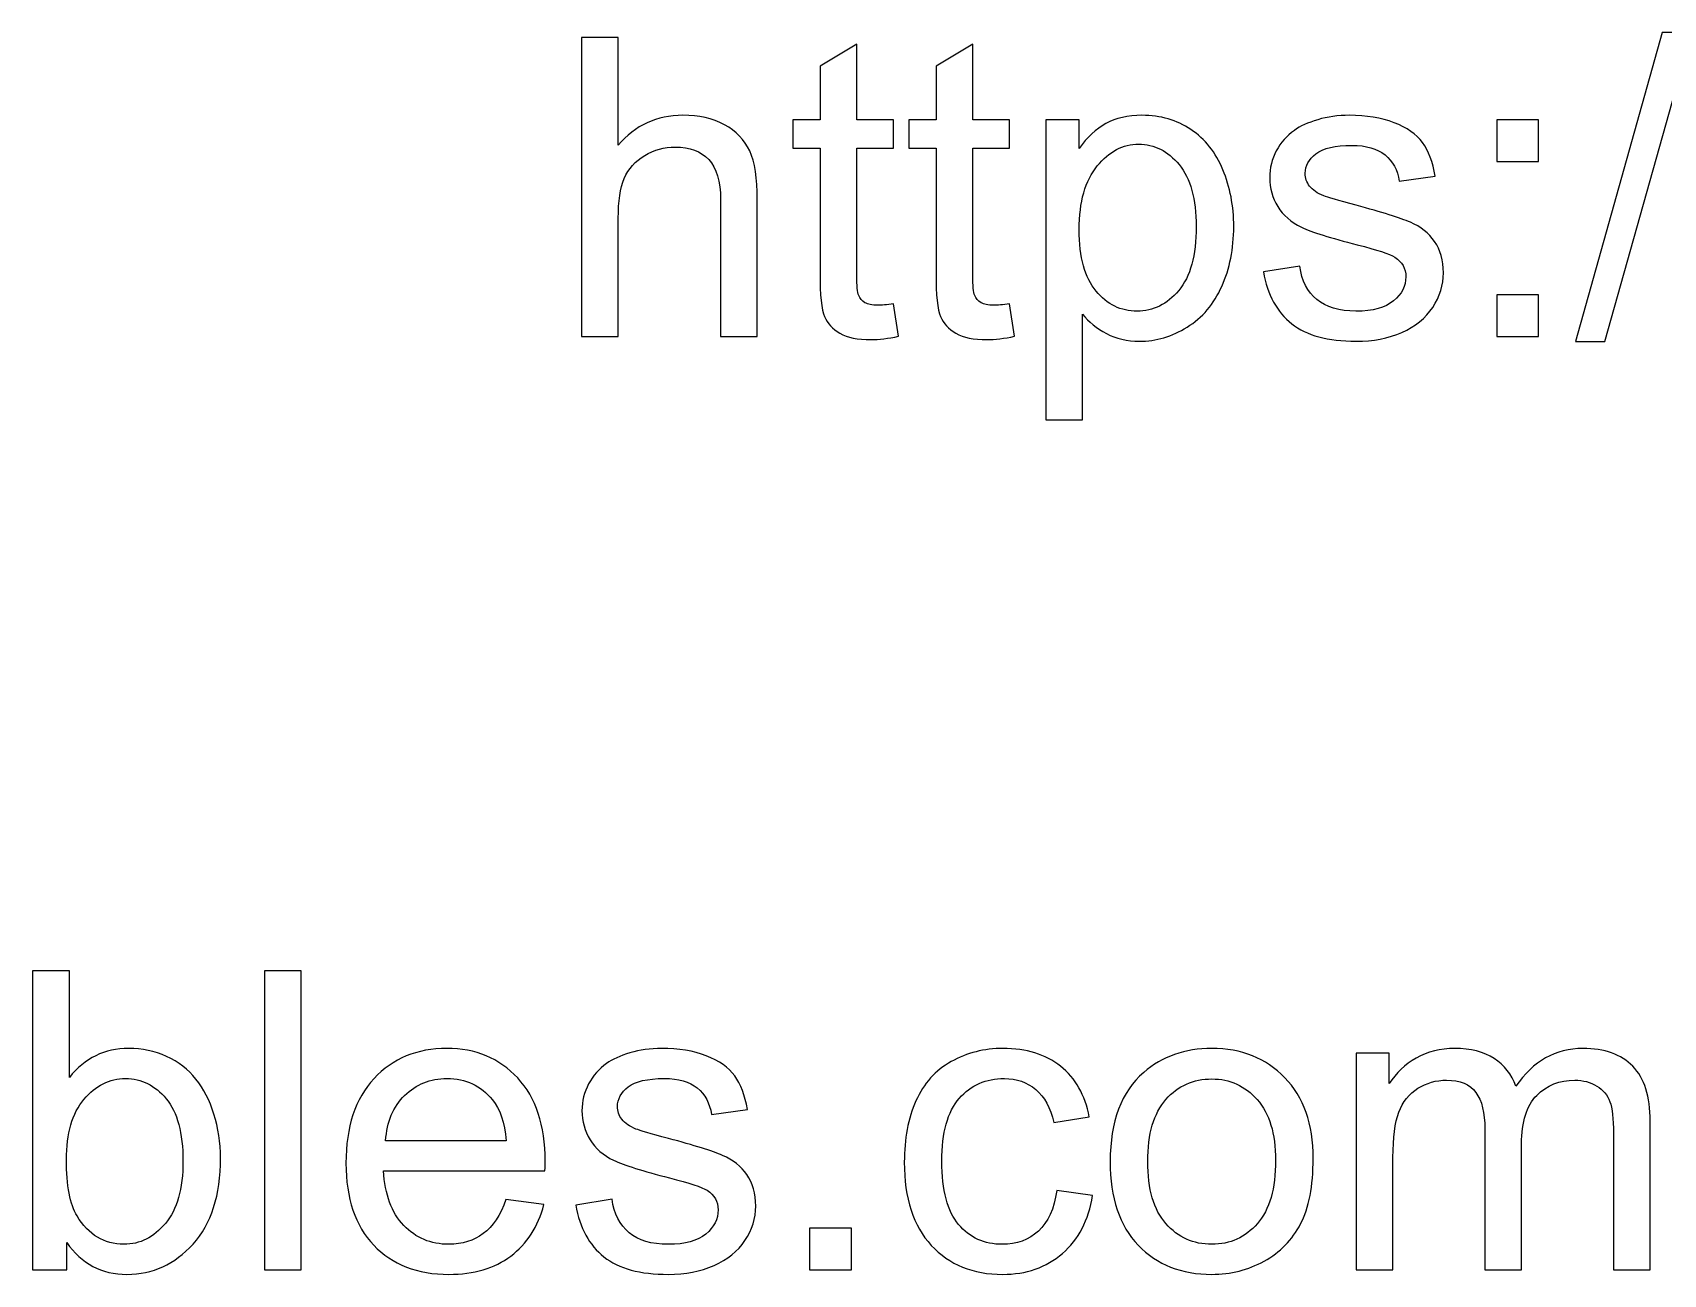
# Model space of a CAD drawing. Header units: centimetres. Extents: x -62 to 62, y -37 to 37.
# Drawn here: x 19.36 to 31.78, y -36.32 to -26.86 of the extents above; entities that cross this region are included whole.
import ezdxf

# ---------------------------------------------------------------- set-up
doc = ezdxf.new("R2010")
doc.units = ezdxf.units.CM
doc.header["$MEASUREMENT"] = 0
doc.layers.add('layer 1', color=7, linetype='Continuous')

msp = doc.modelspace()

# ---------------------------------------------------------------- linework, layer by layer
at = {"layer": 'layer 1', "color": 250}
for points, knots in [([(23.53883, -29.17395), (23.53883, -29.17395), (23.53883, -26.89579), (23.53883, -26.89579), (23.53883, -26.89579), (23.53883, -26.89579), (23.81883, -26.89579), (23.81883, -26.89579), (23.81883, -26.89579), (23.81883, -26.89579), (23.81883, -27.71563), (23.81883, -27.71563), (23.81883, -27.71563), (23.94875, -27.56343), (24.11261, -27.4876), (24.31094, -27.4876), (24.31094, -27.4876), (24.43238, -27.4876), (24.53791, -27.51146), (24.62806, -27.55972), (24.62806, -27.55972), (24.71768, -27.60798), (24.78185, -27.67427), (24.82056, -27.75911), (24.82056, -27.75911), (24.85927, -27.84396), (24.87836, -27.96752), (24.87836, -28.12873), (24.87836, -28.12873), (24.87836, -28.12873), (24.87836, -29.17395), (24.87836, -29.17395), (24.87836, -29.17395), (24.87836, -29.17395), (24.59836, -29.17395), (24.59836, -29.17395), (24.59836, -29.17395), (24.59836, -29.17395), (24.59836, -28.12979), (24.59836, -28.12979), (24.59836, -28.12979), (24.59836, -27.99032), (24.56814, -27.88851), (24.50821, -27.82487), (24.50821, -27.82487), (24.44776, -27.76124), (24.36291, -27.72942), (24.25261, -27.72942), (24.25261, -27.72942), (24.17041, -27.72942), (24.09299, -27.75063), (24.02034, -27.79358), (24.02034, -27.79358), (23.94769, -27.83654), (23.89625, -27.89487), (23.86496, -27.96858), (23.86496, -27.96858), (23.8342, -28.04176), (23.81883, -28.14305), (23.81883, -28.27244), (23.81883, -28.27244), (23.81883, -28.27244), (23.81883, -29.17395), (23.81883, -29.17395), (23.81883, -29.17395), (23.81883, -29.17395), (23.53883, -29.17395), (23.53883, -29.17395)], [0, 0, 0, 0, 0.05555556, 0.05555556, 0.05555556, 0.05555556, 0.11111111, 0.11111111, 0.11111111, 0.11111111, 0.16666667, 0.16666667, 0.16666667, 0.16666667, 0.22222222, 0.22222222, 0.22222222, 0.22222222, 0.27777778, 0.27777778, 0.27777778, 0.27777778, 0.33333333, 0.33333333, 0.33333333, 0.33333333, 0.38888889, 0.38888889, 0.38888889, 0.38888889, 0.44444444, 0.44444444, 0.44444444, 0.44444444, 0.5, 0.5, 0.5, 0.5, 0.55555556, 0.55555556, 0.55555556, 0.55555556, 0.61111111, 0.61111111, 0.61111111, 0.61111111, 0.66666667, 0.66666667, 0.66666667, 0.66666667, 0.72222222, 0.72222222, 0.72222222, 0.72222222, 0.77777778, 0.77777778, 0.77777778, 0.77777778, 0.83333333, 0.83333333, 0.83333333, 0.83333333, 0.88888889, 0.88888889, 0.88888889, 0.88888889, 1, 1, 1, 1]), ([(25.91616, -28.92418), (25.91616, -28.92418), (25.95434, -29.1713), (25.95434, -29.1713), (25.95434, -29.1713), (25.87586, -29.18774), (25.80533, -29.19622), (25.74381, -29.19622), (25.74381, -29.19622), (25.64253, -29.19622), (25.56404, -29.18031), (25.50783, -29.14797), (25.50783, -29.14797), (25.45215, -29.11562), (25.41291, -29.07372), (25.3901, -29.02122), (25.3901, -29.02122), (25.3673, -28.96872), (25.35616, -28.85842), (25.35616, -28.69032), (25.35616, -28.69032), (25.35616, -28.69032), (25.35616, -27.73896), (25.35616, -27.73896), (25.35616, -27.73896), (25.35616, -27.73896), (25.14935, -27.73896), (25.14935, -27.73896), (25.14935, -27.73896), (25.14935, -27.73896), (25.14935, -27.5226), (25.14935, -27.5226), (25.14935, -27.5226), (25.14935, -27.5226), (25.35616, -27.5226), (25.35616, -27.5226), (25.35616, -27.5226), (25.35616, -27.5226), (25.35616, -27.11427), (25.35616, -27.11427), (25.35616, -27.11427), (25.35616, -27.11427), (25.63616, -26.94617), (25.63616, -26.94617), (25.63616, -26.94617), (25.63616, -26.94617), (25.63616, -27.5226), (25.63616, -27.5226), (25.63616, -27.5226), (25.63616, -27.5226), (25.91616, -27.5226), (25.91616, -27.5226), (25.91616, -27.5226), (25.91616, -27.5226), (25.91616, -27.73896), (25.91616, -27.73896), (25.91616, -27.73896), (25.91616, -27.73896), (25.63616, -27.73896), (25.63616, -27.73896), (25.63616, -27.73896), (25.63616, -27.73896), (25.63616, -28.70623), (25.63616, -28.70623), (25.63616, -28.70623), (25.63616, -28.7863), (25.64094, -28.83774), (25.65101, -28.86054), (25.65101, -28.86054), (25.66056, -28.88335), (25.67647, -28.90138), (25.69874, -28.91516), (25.69874, -28.91516), (25.72101, -28.92842), (25.75283, -28.93532), (25.79419, -28.93532), (25.79419, -28.93532), (25.82495, -28.93532), (25.86578, -28.9316), (25.91616, -28.92418)], [0, 0, 0, 0, 0.04761905, 0.04761905, 0.04761905, 0.04761905, 0.0952381, 0.0952381, 0.0952381, 0.0952381, 0.14285714, 0.14285714, 0.14285714, 0.14285714, 0.19047619, 0.19047619, 0.19047619, 0.19047619, 0.23809524, 0.23809524, 0.23809524, 0.23809524, 0.28571429, 0.28571429, 0.28571429, 0.28571429, 0.33333333, 0.33333333, 0.33333333, 0.33333333, 0.38095238, 0.38095238, 0.38095238, 0.38095238, 0.42857143, 0.42857143, 0.42857143, 0.42857143, 0.47619048, 0.47619048, 0.47619048, 0.47619048, 0.52380952, 0.52380952, 0.52380952, 0.52380952, 0.57142857, 0.57142857, 0.57142857, 0.57142857, 0.61904762, 0.61904762, 0.61904762, 0.61904762, 0.66666667, 0.66666667, 0.66666667, 0.66666667, 0.71428571, 0.71428571, 0.71428571, 0.71428571, 0.76190476, 0.76190476, 0.76190476, 0.76190476, 0.80952381, 0.80952381, 0.80952381, 0.80952381, 0.85714286, 0.85714286, 0.85714286, 0.85714286, 0.9047619, 0.9047619, 0.9047619, 0.9047619, 1, 1, 1, 1]), ([(26.80017, -28.92418), (26.80017, -28.92418), (26.83835, -29.1713), (26.83835, -29.1713), (26.83835, -29.1713), (26.75987, -29.18774), (26.68934, -29.19622), (26.62782, -29.19622), (26.62782, -29.19622), (26.52654, -29.19622), (26.44805, -29.18031), (26.39184, -29.14797), (26.39184, -29.14797), (26.33616, -29.11562), (26.29692, -29.07372), (26.27411, -29.02122), (26.27411, -29.02122), (26.25131, -28.96872), (26.24017, -28.85842), (26.24017, -28.69032), (26.24017, -28.69032), (26.24017, -28.69032), (26.24017, -27.73896), (26.24017, -27.73896), (26.24017, -27.73896), (26.24017, -27.73896), (26.03336, -27.73896), (26.03336, -27.73896), (26.03336, -27.73896), (26.03336, -27.73896), (26.03336, -27.5226), (26.03336, -27.5226), (26.03336, -27.5226), (26.03336, -27.5226), (26.24017, -27.5226), (26.24017, -27.5226), (26.24017, -27.5226), (26.24017, -27.5226), (26.24017, -27.11427), (26.24017, -27.11427), (26.24017, -27.11427), (26.24017, -27.11427), (26.52017, -26.94617), (26.52017, -26.94617), (26.52017, -26.94617), (26.52017, -26.94617), (26.52017, -27.5226), (26.52017, -27.5226), (26.52017, -27.5226), (26.52017, -27.5226), (26.80017, -27.5226), (26.80017, -27.5226), (26.80017, -27.5226), (26.80017, -27.5226), (26.80017, -27.73896), (26.80017, -27.73896), (26.80017, -27.73896), (26.80017, -27.73896), (26.52017, -27.73896), (26.52017, -27.73896), (26.52017, -27.73896), (26.52017, -27.73896), (26.52017, -28.70623), (26.52017, -28.70623), (26.52017, -28.70623), (26.52017, -28.7863), (26.52495, -28.83774), (26.53502, -28.86054), (26.53502, -28.86054), (26.54457, -28.88335), (26.56048, -28.90138), (26.58275, -28.91516), (26.58275, -28.91516), (26.60502, -28.92842), (26.63684, -28.93532), (26.6782, -28.93532), (26.6782, -28.93532), (26.70896, -28.93532), (26.74979, -28.9316), (26.80017, -28.92418)], [0, 0, 0, 0, 0.04761905, 0.04761905, 0.04761905, 0.04761905, 0.0952381, 0.0952381, 0.0952381, 0.0952381, 0.14285714, 0.14285714, 0.14285714, 0.14285714, 0.19047619, 0.19047619, 0.19047619, 0.19047619, 0.23809524, 0.23809524, 0.23809524, 0.23809524, 0.28571429, 0.28571429, 0.28571429, 0.28571429, 0.33333333, 0.33333333, 0.33333333, 0.33333333, 0.38095238, 0.38095238, 0.38095238, 0.38095238, 0.42857143, 0.42857143, 0.42857143, 0.42857143, 0.47619048, 0.47619048, 0.47619048, 0.47619048, 0.52380952, 0.52380952, 0.52380952, 0.52380952, 0.57142857, 0.57142857, 0.57142857, 0.57142857, 0.61904762, 0.61904762, 0.61904762, 0.61904762, 0.66666667, 0.66666667, 0.66666667, 0.66666667, 0.71428571, 0.71428571, 0.71428571, 0.71428571, 0.76190476, 0.76190476, 0.76190476, 0.76190476, 0.80952381, 0.80952381, 0.80952381, 0.80952381, 0.85714286, 0.85714286, 0.85714286, 0.85714286, 0.9047619, 0.9047619, 0.9047619, 0.9047619, 1, 1, 1, 1]), ([(31.11098, -29.21213), (31.11098, -29.21213), (31.77279, -26.85761), (31.77279, -26.85761), (31.77279, -26.85761), (31.77279, -26.85761), (31.99817, -26.85761), (31.99817, -26.85761), (31.99817, -26.85761), (31.99817, -26.85761), (31.33636, -29.21213), (31.33636, -29.21213), (31.33636, -29.21213), (31.33636, -29.21213), (31.11098, -29.21213), (31.11098, -29.21213)], [0, 0, 0, 0, 0.2, 0.2, 0.2, 0.2, 0.4, 0.4, 0.4, 0.4, 0.6, 0.6, 0.6, 0.6, 1, 1, 1, 1]), ([(27.07646, -29.80713), (27.07646, -29.80713), (27.07646, -27.5226), (27.07646, -27.5226), (27.07646, -27.5226), (27.07646, -27.5226), (27.331, -27.5226), (27.331, -27.5226), (27.331, -27.5226), (27.331, -27.5226), (27.331, -27.73949), (27.331, -27.73949), (27.331, -27.73949), (27.39093, -27.65571), (27.4588, -27.5926), (27.53464, -27.55071), (27.53464, -27.55071), (27.60994, -27.50881), (27.70168, -27.4876), (27.80933, -27.4876), (27.80933, -27.4876), (27.95039, -27.4876), (28.07448, -27.52366), (28.18213, -27.59631), (28.18213, -27.59631), (28.28978, -27.66843), (28.37092, -27.77078), (28.42607, -27.90229), (28.42607, -27.90229), (28.48069, -28.03434), (28.50826, -28.17858), (28.50826, -28.33608), (28.50826, -28.33608), (28.50826, -28.50418), (28.47804, -28.65585), (28.41758, -28.79107), (28.41758, -28.79107), (28.35713, -28.92577), (28.2691, -29.02918), (28.15349, -29.1013), (28.15349, -29.1013), (28.03842, -29.17289), (27.91698, -29.20895), (27.78971, -29.20895), (27.78971, -29.20895), (27.69638, -29.20895), (27.61259, -29.18933), (27.53888, -29.15009), (27.53888, -29.15009), (27.46464, -29.11084), (27.40418, -29.06153), (27.35646, -29.0016), (27.35646, -29.0016), (27.35646, -29.0016), (27.35646, -29.80713), (27.35646, -29.80713), (27.35646, -29.80713), (27.35646, -29.80713), (27.07646, -29.80713), (27.07646, -29.80713)], [0, 0, 0, 0, 0.0625, 0.0625, 0.0625, 0.0625, 0.125, 0.125, 0.125, 0.125, 0.1875, 0.1875, 0.1875, 0.1875, 0.25, 0.25, 0.25, 0.25, 0.3125, 0.3125, 0.3125, 0.3125, 0.375, 0.375, 0.375, 0.375, 0.4375, 0.4375, 0.4375, 0.4375, 0.5, 0.5, 0.5, 0.5, 0.5625, 0.5625, 0.5625, 0.5625, 0.625, 0.625, 0.625, 0.625, 0.6875, 0.6875, 0.6875, 0.6875, 0.75, 0.75, 0.75, 0.75, 0.8125, 0.8125, 0.8125, 0.8125, 0.875, 0.875, 0.875, 0.875, 1, 1, 1, 1]), ([(28.73471, -28.68077), (28.73471, -28.68077), (29.01152, -28.63623), (29.01152, -28.63623), (29.01152, -28.63623), (29.0269, -28.74706), (29.07038, -28.83191), (29.14144, -28.8913), (29.14144, -28.8913), (29.2125, -28.95016), (29.3122, -28.97986), (29.43947, -28.97986), (29.43947, -28.97986), (29.56833, -28.97986), (29.66379, -28.95388), (29.72636, -28.90138), (29.72636, -28.90138), (29.78841, -28.84941), (29.8197, -28.78789), (29.8197, -28.71736), (29.8197, -28.71736), (29.8197, -28.65426), (29.79159, -28.60441), (29.73591, -28.56835), (29.73591, -28.56835), (29.69667, -28.54343), (29.60121, -28.51214), (29.44955, -28.47343), (29.44955, -28.47343), (29.24485, -28.42199), (29.10326, -28.37744), (29.02372, -28.33979), (29.02372, -28.33979), (28.9447, -28.30161), (28.88478, -28.24964), (28.84395, -28.18282), (28.84395, -28.18282), (28.80311, -28.11654), (28.78243, -28.04282), (28.78243, -27.96222), (28.78243, -27.96222), (28.78243, -27.88851), (28.7994, -27.82063), (28.83281, -27.75805), (28.83281, -27.75805), (28.86675, -27.69548), (28.91236, -27.64351), (28.97016, -27.60215), (28.97016, -27.60215), (29.01364, -27.57033), (29.07304, -27.54328), (29.14781, -27.52101), (29.14781, -27.52101), (29.22311, -27.49874), (29.30319, -27.4876), (29.38909, -27.4876), (29.38909, -27.4876), (29.51849, -27.4876), (29.63197, -27.50616), (29.72955, -27.54381), (29.72955, -27.54381), (29.82765, -27.58093), (29.89977, -27.63184), (29.94644, -27.69548), (29.94644, -27.69548), (29.99257, -27.75964), (30.02492, -27.84502), (30.04242, -27.95214), (30.04242, -27.95214), (30.04242, -27.95214), (29.76879, -27.99032), (29.76879, -27.99032), (29.76879, -27.99032), (29.75659, -27.90442), (29.72053, -27.83707), (29.66114, -27.78881), (29.66114, -27.78881), (29.60174, -27.74055), (29.51796, -27.71669), (29.40924, -27.71669), (29.40924, -27.71669), (29.28144, -27.71669), (29.1897, -27.7379), (29.13508, -27.78033), (29.13508, -27.78033), (29.08046, -27.82275), (29.05288, -27.8726), (29.05288, -27.92934), (29.05288, -27.92934), (29.05288, -27.9654), (29.06402, -27.99828), (29.08682, -28.02744), (29.08682, -28.02744), (29.10963, -28.05714), (29.14516, -28.08207), (29.19394, -28.10169), (29.19394, -28.10169), (29.22205, -28.11229), (29.30372, -28.13616), (29.44053, -28.17328), (29.44053, -28.17328), (29.6378, -28.22578), (29.77568, -28.26926), (29.85417, -28.30267), (29.85417, -28.30267), (29.93265, -28.33608), (29.99416, -28.3854), (30.03871, -28.44903), (30.03871, -28.44903), (30.08378, -28.5132), (30.10606, -28.59274), (30.10606, -28.6882), (30.10606, -28.6882), (30.10606, -28.781), (30.07901, -28.8685), (30.02439, -28.95069), (30.02439, -28.95069), (29.96977, -29.03289), (29.89129, -29.09653), (29.78894, -29.1416), (29.78894, -29.1416), (29.68606, -29.18668), (29.56993, -29.20895), (29.44053, -29.20895), (29.44053, -29.20895), (29.22629, -29.20895), (29.06243, -29.1644), (28.95001, -29.07584), (28.95001, -29.07584), (28.83758, -28.98675), (28.76599, -28.85524), (28.73471, -28.68077)], [0, 0, 0, 0, 0.02941176, 0.02941176, 0.02941176, 0.02941176, 0.05882353, 0.05882353, 0.05882353, 0.05882353, 0.08823529, 0.08823529, 0.08823529, 0.08823529, 0.11764706, 0.11764706, 0.11764706, 0.11764706, 0.14705882, 0.14705882, 0.14705882, 0.14705882, 0.17647059, 0.17647059, 0.17647059, 0.17647059, 0.20588235, 0.20588235, 0.20588235, 0.20588235, 0.23529412, 0.23529412, 0.23529412, 0.23529412, 0.26470588, 0.26470588, 0.26470588, 0.26470588, 0.29411765, 0.29411765, 0.29411765, 0.29411765, 0.32352941, 0.32352941, 0.32352941, 0.32352941, 0.35294118, 0.35294118, 0.35294118, 0.35294118, 0.38235294, 0.38235294, 0.38235294, 0.38235294, 0.41176471, 0.41176471, 0.41176471, 0.41176471, 0.44117647, 0.44117647, 0.44117647, 0.44117647, 0.47058824, 0.47058824, 0.47058824, 0.47058824, 0.5, 0.5, 0.5, 0.5, 0.52941176, 0.52941176, 0.52941176, 0.52941176, 0.55882353, 0.55882353, 0.55882353, 0.55882353, 0.58823529, 0.58823529, 0.58823529, 0.58823529, 0.61764706, 0.61764706, 0.61764706, 0.61764706, 0.64705882, 0.64705882, 0.64705882, 0.64705882, 0.67647059, 0.67647059, 0.67647059, 0.67647059, 0.70588235, 0.70588235, 0.70588235, 0.70588235, 0.73529412, 0.73529412, 0.73529412, 0.73529412, 0.76470588, 0.76470588, 0.76470588, 0.76470588, 0.79411765, 0.79411765, 0.79411765, 0.79411765, 0.82352941, 0.82352941, 0.82352941, 0.82352941, 0.85294118, 0.85294118, 0.85294118, 0.85294118, 0.88235294, 0.88235294, 0.88235294, 0.88235294, 0.91176471, 0.91176471, 0.91176471, 0.91176471, 0.94117647, 0.94117647, 0.94117647, 0.94117647, 1, 1, 1, 1]), ([(30.51333, -27.84078), (30.51333, -27.84078), (30.51333, -27.5226), (30.51333, -27.5226), (30.51333, -27.5226), (30.51333, -27.5226), (30.83151, -27.5226), (30.83151, -27.5226), (30.83151, -27.5226), (30.83151, -27.5226), (30.83151, -27.84078), (30.83151, -27.84078), (30.83151, -27.84078), (30.83151, -27.84078), (30.51333, -27.84078), (30.51333, -27.84078)], [0, 0, 0, 0, 0.2, 0.2, 0.2, 0.2, 0.4, 0.4, 0.4, 0.4, 0.6, 0.6, 0.6, 0.6, 1, 1, 1, 1]), ([(27.331, -28.35835), (27.331, -28.56994), (27.37396, -28.72638), (27.45933, -28.82767), (27.45933, -28.82767), (27.54524, -28.92895), (27.64918, -28.97986), (27.77115, -28.97986), (27.77115, -28.97986), (27.89524, -28.97986), (28.0013, -28.92736), (28.08933, -28.82236), (28.08933, -28.82236), (28.17789, -28.71736), (28.2219, -28.55509), (28.2219, -28.33502), (28.2219, -28.33502), (28.2219, -28.12502), (28.17895, -27.96805), (28.09251, -27.86358), (28.09251, -27.86358), (28.00607, -27.75911), (27.90319, -27.70714), (27.78335, -27.70714), (27.78335, -27.70714), (27.66456, -27.70714), (27.55956, -27.76283), (27.46835, -27.87366), (27.46835, -27.87366), (27.37661, -27.98502), (27.331, -28.14623), (27.331, -28.35835)], [0, 0, 0, 0, 0.11111111, 0.11111111, 0.11111111, 0.11111111, 0.22222222, 0.22222222, 0.22222222, 0.22222222, 0.33333333, 0.33333333, 0.33333333, 0.33333333, 0.44444444, 0.44444444, 0.44444444, 0.44444444, 0.55555556, 0.55555556, 0.55555556, 0.55555556, 0.66666667, 0.66666667, 0.66666667, 0.66666667, 0.77777778, 0.77777778, 0.77777778, 0.77777778, 1, 1, 1, 1]), ([(30.51333, -29.17395), (30.51333, -29.17395), (30.51333, -28.85577), (30.51333, -28.85577), (30.51333, -28.85577), (30.51333, -28.85577), (30.83151, -28.85577), (30.83151, -28.85577), (30.83151, -28.85577), (30.83151, -28.85577), (30.83151, -29.17395), (30.83151, -29.17395), (30.83151, -29.17395), (30.83151, -29.17395), (30.51333, -29.17395), (30.51333, -29.17395)], [0, 0, 0, 0, 0.2, 0.2, 0.2, 0.2, 0.4, 0.4, 0.4, 0.4, 0.6, 0.6, 0.6, 0.6, 1, 1, 1, 1]), ([(19.61782, -36.28313), (19.61782, -36.28313), (19.35692, -36.28313), (19.35692, -36.28313), (19.35692, -36.28313), (19.35692, -36.28313), (19.35692, -34.00497), (19.35692, -34.00497), (19.35692, -34.00497), (19.35692, -34.00497), (19.63691, -34.00497), (19.63691, -34.00497), (19.63691, -34.00497), (19.63691, -34.00497), (19.63691, -34.81792), (19.63691, -34.81792), (19.63691, -34.81792), (19.75517, -34.67049), (19.90578, -34.59678), (20.08926, -34.59678), (20.08926, -34.59678), (20.19055, -34.59678), (20.28706, -34.61693), (20.37774, -34.65777), (20.37774, -34.65777), (20.46842, -34.6986), (20.54266, -34.7564), (20.60153, -34.83011), (20.60153, -34.83011), (20.65986, -34.90435), (20.706, -34.99344), (20.73887, -35.09791), (20.73887, -35.09791), (20.77228, -35.20185), (20.78872, -35.31374), (20.78872, -35.43253), (20.78872, -35.43253), (20.78872, -35.71465), (20.71872, -35.93313), (20.57925, -36.08692), (20.57925, -36.08692), (20.43926, -36.24124), (20.27168, -36.31813), (20.076, -36.31813), (20.076, -36.31813), (19.88138, -36.31813), (19.72866, -36.23699), (19.61782, -36.07525), (19.61782, -36.07525), (19.61782, -36.07525), (19.61782, -36.28313), (19.61782, -36.28313)], [0, 0, 0, 0, 0.07142857, 0.07142857, 0.07142857, 0.07142857, 0.14285714, 0.14285714, 0.14285714, 0.14285714, 0.21428571, 0.21428571, 0.21428571, 0.21428571, 0.28571429, 0.28571429, 0.28571429, 0.28571429, 0.35714286, 0.35714286, 0.35714286, 0.35714286, 0.42857143, 0.42857143, 0.42857143, 0.42857143, 0.5, 0.5, 0.5, 0.5, 0.57142857, 0.57142857, 0.57142857, 0.57142857, 0.64285714, 0.64285714, 0.64285714, 0.64285714, 0.71428571, 0.71428571, 0.71428571, 0.71428571, 0.78571429, 0.78571429, 0.78571429, 0.78571429, 0.85714286, 0.85714286, 0.85714286, 0.85714286, 1, 1, 1, 1]), ([(21.12334, -36.28313), (21.12334, -36.28313), (21.12334, -34.00497), (21.12334, -34.00497), (21.12334, -34.00497), (21.12334, -34.00497), (21.40334, -34.00497), (21.40334, -34.00497), (21.40334, -34.00497), (21.40334, -34.00497), (21.40334, -36.28313), (21.40334, -36.28313), (21.40334, -36.28313), (21.40334, -36.28313), (21.12334, -36.28313), (21.12334, -36.28313)], [0, 0, 0, 0, 0.2, 0.2, 0.2, 0.2, 0.4, 0.4, 0.4, 0.4, 0.6, 0.6, 0.6, 0.6, 1, 1, 1, 1]), ([(22.96295, -35.74859), (22.96295, -35.74859), (23.25249, -35.78677), (23.25249, -35.78677), (23.25249, -35.78677), (23.20742, -35.95488), (23.1231, -36.08586), (23.00007, -36.17866), (23.00007, -36.17866), (22.87704, -36.27146), (22.72008, -36.31813), (22.52864, -36.31813), (22.52864, -36.31813), (22.28788, -36.31813), (22.09697, -36.24389), (21.95592, -36.0954), (21.95592, -36.0954), (21.81486, -35.94745), (21.74433, -35.73904), (21.74433, -35.47124), (21.74433, -35.47124), (21.74433, -35.19443), (21.81539, -34.97913), (21.95804, -34.8264), (21.95804, -34.8264), (22.10069, -34.67314), (22.28576, -34.59678), (22.51326, -34.59678), (22.51326, -34.59678), (22.73333, -34.59678), (22.9131, -34.67155), (23.05257, -34.82163), (23.05257, -34.82163), (23.19204, -34.9717), (23.26204, -35.18276), (23.26204, -35.4548), (23.26204, -35.4548), (23.26204, -35.47124), (23.26151, -35.49617), (23.26045, -35.52905), (23.26045, -35.52905), (23.26045, -35.52905), (22.03069, -35.52905), (22.03069, -35.52905), (22.03069, -35.52905), (22.04129, -35.70988), (22.0922, -35.84882), (22.18447, -35.9448), (22.18447, -35.9448), (22.27622, -36.04078), (22.39129, -36.08904), (22.52864, -36.08904), (22.52864, -36.08904), (22.63099, -36.08904), (22.71848, -36.062), (22.7906, -36.00791), (22.7906, -36.00791), (22.86326, -35.95381), (22.92053, -35.86738), (22.96295, -35.74859)], [0, 0, 0, 0, 0.0625, 0.0625, 0.0625, 0.0625, 0.125, 0.125, 0.125, 0.125, 0.1875, 0.1875, 0.1875, 0.1875, 0.25, 0.25, 0.25, 0.25, 0.3125, 0.3125, 0.3125, 0.3125, 0.375, 0.375, 0.375, 0.375, 0.4375, 0.4375, 0.4375, 0.4375, 0.5, 0.5, 0.5, 0.5, 0.5625, 0.5625, 0.5625, 0.5625, 0.625, 0.625, 0.625, 0.625, 0.6875, 0.6875, 0.6875, 0.6875, 0.75, 0.75, 0.75, 0.75, 0.8125, 0.8125, 0.8125, 0.8125, 0.875, 0.875, 0.875, 0.875, 1, 1, 1, 1]), ([(23.49485, -35.78995), (23.49485, -35.78995), (23.77166, -35.74541), (23.77166, -35.74541), (23.77166, -35.74541), (23.78704, -35.85624), (23.83052, -35.94109), (23.90158, -36.00048), (23.90158, -36.00048), (23.97264, -36.05934), (24.07234, -36.08904), (24.19961, -36.08904), (24.19961, -36.08904), (24.32847, -36.08904), (24.42393, -36.06306), (24.4865, -36.01056), (24.4865, -36.01056), (24.54855, -35.95859), (24.57984, -35.89707), (24.57984, -35.82654), (24.57984, -35.82654), (24.57984, -35.76344), (24.55173, -35.71359), (24.49605, -35.67753), (24.49605, -35.67753), (24.45681, -35.65261), (24.36135, -35.62132), (24.20969, -35.58261), (24.20969, -35.58261), (24.00499, -35.53117), (23.8634, -35.48662), (23.78386, -35.44897), (23.78386, -35.44897), (23.70484, -35.41079), (23.64492, -35.35882), (23.60409, -35.292), (23.60409, -35.292), (23.56325, -35.22572), (23.54257, -35.152), (23.54257, -35.0714), (23.54257, -35.0714), (23.54257, -34.99769), (23.55954, -34.92981), (23.59295, -34.86723), (23.59295, -34.86723), (23.62689, -34.80466), (23.6725, -34.75269), (23.7303, -34.71133), (23.7303, -34.71133), (23.77378, -34.67951), (23.83318, -34.65246), (23.90795, -34.63019), (23.90795, -34.63019), (23.98325, -34.60792), (24.06333, -34.59678), (24.14923, -34.59678), (24.14923, -34.59678), (24.27863, -34.59678), (24.39211, -34.61534), (24.48969, -34.65299), (24.48969, -34.65299), (24.58779, -34.69011), (24.65991, -34.74102), (24.70658, -34.80466), (24.70658, -34.80466), (24.75271, -34.86882), (24.78506, -34.9542), (24.80256, -35.06132), (24.80256, -35.06132), (24.80256, -35.06132), (24.52893, -35.0995), (24.52893, -35.0995), (24.52893, -35.0995), (24.51673, -35.0136), (24.48067, -34.94625), (24.42128, -34.89799), (24.42128, -34.89799), (24.36188, -34.84973), (24.2781, -34.82587), (24.16938, -34.82587), (24.16938, -34.82587), (24.04158, -34.82587), (23.94984, -34.84708), (23.89522, -34.88951), (23.89522, -34.88951), (23.8406, -34.93193), (23.81302, -34.98178), (23.81302, -35.03852), (23.81302, -35.03852), (23.81302, -35.07458), (23.82416, -35.10746), (23.84696, -35.13662), (23.84696, -35.13662), (23.86977, -35.16632), (23.9053, -35.19125), (23.95408, -35.21087), (23.95408, -35.21087), (23.98219, -35.22147), (24.06386, -35.24534), (24.20067, -35.28246), (24.20067, -35.28246), (24.39794, -35.33496), (24.53582, -35.37844), (24.61431, -35.41185), (24.61431, -35.41185), (24.69279, -35.44526), (24.7543, -35.49458), (24.79885, -35.55821), (24.79885, -35.55821), (24.84392, -35.62238), (24.8662, -35.70192), (24.8662, -35.79738), (24.8662, -35.79738), (24.8662, -35.89018), (24.83915, -35.97768), (24.78453, -36.05987), (24.78453, -36.05987), (24.72991, -36.14207), (24.65143, -36.20571), (24.54908, -36.25078), (24.54908, -36.25078), (24.4462, -36.29586), (24.33007, -36.31813), (24.20067, -36.31813), (24.20067, -36.31813), (23.98643, -36.31813), (23.82257, -36.27358), (23.71015, -36.18502), (23.71015, -36.18502), (23.59772, -36.09593), (23.52613, -35.96442), (23.49485, -35.78995)], [0, 0, 0, 0, 0.02941176, 0.02941176, 0.02941176, 0.02941176, 0.05882353, 0.05882353, 0.05882353, 0.05882353, 0.08823529, 0.08823529, 0.08823529, 0.08823529, 0.11764706, 0.11764706, 0.11764706, 0.11764706, 0.14705882, 0.14705882, 0.14705882, 0.14705882, 0.17647059, 0.17647059, 0.17647059, 0.17647059, 0.20588235, 0.20588235, 0.20588235, 0.20588235, 0.23529412, 0.23529412, 0.23529412, 0.23529412, 0.26470588, 0.26470588, 0.26470588, 0.26470588, 0.29411765, 0.29411765, 0.29411765, 0.29411765, 0.32352941, 0.32352941, 0.32352941, 0.32352941, 0.35294118, 0.35294118, 0.35294118, 0.35294118, 0.38235294, 0.38235294, 0.38235294, 0.38235294, 0.41176471, 0.41176471, 0.41176471, 0.41176471, 0.44117647, 0.44117647, 0.44117647, 0.44117647, 0.47058824, 0.47058824, 0.47058824, 0.47058824, 0.5, 0.5, 0.5, 0.5, 0.52941176, 0.52941176, 0.52941176, 0.52941176, 0.55882353, 0.55882353, 0.55882353, 0.55882353, 0.58823529, 0.58823529, 0.58823529, 0.58823529, 0.61764706, 0.61764706, 0.61764706, 0.61764706, 0.64705882, 0.64705882, 0.64705882, 0.64705882, 0.67647059, 0.67647059, 0.67647059, 0.67647059, 0.70588235, 0.70588235, 0.70588235, 0.70588235, 0.73529412, 0.73529412, 0.73529412, 0.73529412, 0.76470588, 0.76470588, 0.76470588, 0.76470588, 0.79411765, 0.79411765, 0.79411765, 0.79411765, 0.82352941, 0.82352941, 0.82352941, 0.82352941, 0.85294118, 0.85294118, 0.85294118, 0.85294118, 0.88235294, 0.88235294, 0.88235294, 0.88235294, 0.91176471, 0.91176471, 0.91176471, 0.91176471, 0.94117647, 0.94117647, 0.94117647, 0.94117647, 1, 1, 1, 1]), ([(27.15974, -35.67859), (27.15974, -35.67859), (27.43338, -35.71677), (27.43338, -35.71677), (27.43338, -35.71677), (27.40315, -35.90503), (27.32679, -36.05192), (27.20323, -36.15851), (27.20323, -36.15851), (27.07967, -36.2651), (26.92747, -36.31813), (26.7477, -36.31813), (26.7477, -36.31813), (26.52233, -36.31813), (26.34096, -36.24442), (26.20415, -36.097), (26.20415, -36.097), (26.0668, -35.94957), (25.99839, -35.73851), (25.99839, -35.46382), (25.99839, -35.46382), (25.99839, -35.28564), (26.02809, -35.13026), (26.08695, -34.99663), (26.08695, -34.99663), (26.14581, -34.86352), (26.23543, -34.76329), (26.35634, -34.69701), (26.35634, -34.69701), (26.47672, -34.63019), (26.6077, -34.59678), (26.74982, -34.59678), (26.74982, -34.59678), (26.92853, -34.59678), (27.07543, -34.64186), (27.18891, -34.73254), (27.18891, -34.73254), (27.30293, -34.82322), (27.37611, -34.95208), (27.40792, -35.11859), (27.40792, -35.11859), (27.40792, -35.11859), (27.13747, -35.15996), (27.13747, -35.15996), (27.13747, -35.15996), (27.11149, -35.04913), (27.06588, -34.96587), (26.99959, -34.90966), (26.99959, -34.90966), (26.93384, -34.85398), (26.85429, -34.82587), (26.76096, -34.82587), (26.76096, -34.82587), (26.6199, -34.82587), (26.50536, -34.87625), (26.4168, -34.97701), (26.4168, -34.97701), (26.32877, -35.07829), (26.28475, -35.23738), (26.28475, -35.45586), (26.28475, -35.45586), (26.28475, -35.67753), (26.32718, -35.83821), (26.41202, -35.93844), (26.41202, -35.93844), (26.4974, -36.03866), (26.60823, -36.08904), (26.74452, -36.08904), (26.74452, -36.08904), (26.85482, -36.08904), (26.94657, -36.05563), (27.01975, -35.98828), (27.01975, -35.98828), (27.09346, -35.92147), (27.14012, -35.81806), (27.15974, -35.67859)], [0, 0, 0, 0, 0.05, 0.05, 0.05, 0.05, 0.1, 0.1, 0.1, 0.1, 0.15, 0.15, 0.15, 0.15, 0.2, 0.2, 0.2, 0.2, 0.25, 0.25, 0.25, 0.25, 0.3, 0.3, 0.3, 0.3, 0.35, 0.35, 0.35, 0.35, 0.4, 0.4, 0.4, 0.4, 0.45, 0.45, 0.45, 0.45, 0.5, 0.5, 0.5, 0.5, 0.55, 0.55, 0.55, 0.55, 0.6, 0.6, 0.6, 0.6, 0.65, 0.65, 0.65, 0.65, 0.7, 0.7, 0.7, 0.7, 0.75, 0.75, 0.75, 0.75, 0.8, 0.8, 0.8, 0.8, 0.85, 0.85, 0.85, 0.85, 0.9, 0.9, 0.9, 0.9, 1, 1, 1, 1]), ([(27.56702, -35.45746), (27.56702, -35.15253), (27.65187, -34.92663), (27.82209, -34.77973), (27.82209, -34.77973), (27.96368, -34.65777), (28.13709, -34.59678), (28.34125, -34.59678), (28.34125, -34.59678), (28.56769, -34.59678), (28.7533, -34.67102), (28.89754, -34.81951), (28.89754, -34.81951), (29.04125, -34.96746), (29.11337, -35.17269), (29.11337, -35.43412), (29.11337, -35.43412), (29.11337, -35.64624), (29.08155, -35.81276), (29.01792, -35.93419), (29.01792, -35.93419), (28.95428, -36.05563), (28.86148, -36.15003), (28.73951, -36.21737), (28.73951, -36.21737), (28.61807, -36.28472), (28.48497, -36.31813), (28.34125, -36.31813), (28.34125, -36.31813), (28.11004, -36.31813), (27.92338, -36.24442), (27.78073, -36.09646), (27.78073, -36.09646), (27.63808, -35.94851), (27.56702, -35.73533), (27.56702, -35.45746)], [0, 0, 0, 0, 0.1, 0.1, 0.1, 0.1, 0.2, 0.2, 0.2, 0.2, 0.3, 0.3, 0.3, 0.3, 0.4, 0.4, 0.4, 0.4, 0.5, 0.5, 0.5, 0.5, 0.6, 0.6, 0.6, 0.6, 0.7, 0.7, 0.7, 0.7, 0.8, 0.8, 0.8, 0.8, 1, 1, 1, 1]), ([(29.44163, -36.28313), (29.44163, -36.28313), (29.44163, -34.63178), (29.44163, -34.63178), (29.44163, -34.63178), (29.44163, -34.63178), (29.69299, -34.63178), (29.69299, -34.63178), (29.69299, -34.63178), (29.69299, -34.63178), (29.69299, -34.86511), (29.69299, -34.86511), (29.69299, -34.86511), (29.74443, -34.78451), (29.81337, -34.71928), (29.89928, -34.67049), (29.89928, -34.67049), (29.98518, -34.62117), (30.08276, -34.59678), (30.19253, -34.59678), (30.19253, -34.59678), (30.3145, -34.59678), (30.41473, -34.62224), (30.49268, -34.67261), (30.49268, -34.67261), (30.57063, -34.72352), (30.62578, -34.79405), (30.6576, -34.88526), (30.6576, -34.88526), (30.78912, -34.69277), (30.95934, -34.59678), (31.16934, -34.59678), (31.16934, -34.59678), (31.33373, -34.59678), (31.46047, -34.64186), (31.5485, -34.73254), (31.5485, -34.73254), (31.63706, -34.82322), (31.68161, -34.96269), (31.68161, -35.15094), (31.68161, -35.15094), (31.68161, -35.15094), (31.68161, -36.28313), (31.68161, -36.28313), (31.68161, -36.28313), (31.68161, -36.28313), (31.40161, -36.28313), (31.40161, -36.28313), (31.40161, -36.28313), (31.40161, -36.28313), (31.40161, -35.24375), (31.40161, -35.24375), (31.40161, -35.24375), (31.40161, -35.13238), (31.39207, -35.05178), (31.37404, -35.00246), (31.37404, -35.00246), (31.35601, -34.95314), (31.32313, -34.9139), (31.27487, -34.88367), (31.27487, -34.88367), (31.22714, -34.85345), (31.17093, -34.8386), (31.10676, -34.8386), (31.10676, -34.8386), (30.9901, -34.8386), (30.89359, -34.87731), (30.81669, -34.9542), (30.81669, -34.9542), (30.7398, -35.03163), (30.70162, -35.15519), (30.70162, -35.32488), (30.70162, -35.32488), (30.70162, -35.32488), (30.70162, -36.28313), (30.70162, -36.28313), (30.70162, -36.28313), (30.70162, -36.28313), (30.42162, -36.28313), (30.42162, -36.28313), (30.42162, -36.28313), (30.42162, -36.28313), (30.42162, -35.2114), (30.42162, -35.2114), (30.42162, -35.2114), (30.42162, -35.08731), (30.39882, -34.99397), (30.35321, -34.93193), (30.35321, -34.93193), (30.30761, -34.86988), (30.23283, -34.8386), (30.12943, -34.8386), (30.12943, -34.8386), (30.05094, -34.8386), (29.97829, -34.85928), (29.91147, -34.90064), (29.91147, -34.90064), (29.84465, -34.94201), (29.7964, -35.00246), (29.76617, -35.08253), (29.76617, -35.08253), (29.73647, -35.16208), (29.72163, -35.27715), (29.72163, -35.42723), (29.72163, -35.42723), (29.72163, -35.42723), (29.72163, -36.28313), (29.72163, -36.28313), (29.72163, -36.28313), (29.72163, -36.28313), (29.44163, -36.28313), (29.44163, -36.28313)], [0, 0, 0, 0, 0.03448276, 0.03448276, 0.03448276, 0.03448276, 0.06896552, 0.06896552, 0.06896552, 0.06896552, 0.10344828, 0.10344828, 0.10344828, 0.10344828, 0.13793103, 0.13793103, 0.13793103, 0.13793103, 0.17241379, 0.17241379, 0.17241379, 0.17241379, 0.20689655, 0.20689655, 0.20689655, 0.20689655, 0.24137931, 0.24137931, 0.24137931, 0.24137931, 0.27586207, 0.27586207, 0.27586207, 0.27586207, 0.31034483, 0.31034483, 0.31034483, 0.31034483, 0.34482759, 0.34482759, 0.34482759, 0.34482759, 0.37931034, 0.37931034, 0.37931034, 0.37931034, 0.4137931, 0.4137931, 0.4137931, 0.4137931, 0.44827586, 0.44827586, 0.44827586, 0.44827586, 0.48275862, 0.48275862, 0.48275862, 0.48275862, 0.51724138, 0.51724138, 0.51724138, 0.51724138, 0.55172414, 0.55172414, 0.55172414, 0.55172414, 0.5862069, 0.5862069, 0.5862069, 0.5862069, 0.62068966, 0.62068966, 0.62068966, 0.62068966, 0.65517241, 0.65517241, 0.65517241, 0.65517241, 0.68965517, 0.68965517, 0.68965517, 0.68965517, 0.72413793, 0.72413793, 0.72413793, 0.72413793, 0.75862069, 0.75862069, 0.75862069, 0.75862069, 0.79310345, 0.79310345, 0.79310345, 0.79310345, 0.82758621, 0.82758621, 0.82758621, 0.82758621, 0.86206897, 0.86206897, 0.86206897, 0.86206897, 0.89655172, 0.89655172, 0.89655172, 0.89655172, 0.93103448, 0.93103448, 0.93103448, 0.93103448, 1, 1, 1, 1]), ([(19.61464, -35.44526), (19.61464, -35.64253), (19.64169, -35.78518), (19.69525, -35.87321), (19.69525, -35.87321), (19.78328, -36.01692), (19.90206, -36.08904), (20.05214, -36.08904), (20.05214, -36.08904), (20.17464, -36.08904), (20.28017, -36.03601), (20.36873, -35.92995), (20.36873, -35.92995), (20.45782, -35.82389), (20.50236, -35.66586), (20.50236, -35.45586), (20.50236, -35.45586), (20.50236, -35.24056), (20.45994, -35.082), (20.37456, -34.97966), (20.37456, -34.97966), (20.28918, -34.87731), (20.18577, -34.82587), (20.06486, -34.82587), (20.06486, -34.82587), (19.94237, -34.82587), (19.83684, -34.8789), (19.74828, -34.98496), (19.74828, -34.98496), (19.65919, -35.09102), (19.61464, -35.24428), (19.61464, -35.44526)], [0, 0, 0, 0, 0.11111111, 0.11111111, 0.11111111, 0.11111111, 0.22222222, 0.22222222, 0.22222222, 0.22222222, 0.33333333, 0.33333333, 0.33333333, 0.33333333, 0.44444444, 0.44444444, 0.44444444, 0.44444444, 0.55555556, 0.55555556, 0.55555556, 0.55555556, 0.66666667, 0.66666667, 0.66666667, 0.66666667, 0.77777778, 0.77777778, 0.77777778, 0.77777778, 1, 1, 1, 1]), ([(22.0466, -35.29996), (22.0466, -35.29996), (22.96613, -35.29996), (22.96613, -35.29996), (22.96613, -35.29996), (22.95394, -35.16102), (22.91841, -35.05708), (22.8606, -34.98761), (22.8606, -34.98761), (22.77204, -34.87996), (22.65644, -34.82587), (22.51485, -34.82587), (22.51485, -34.82587), (22.38652, -34.82587), (22.27887, -34.86882), (22.19137, -34.95473), (22.19137, -34.95473), (22.1044, -35.04064), (22.05614, -35.15572), (22.0466, -35.29996)], [0, 0, 0, 0, 0.16666667, 0.16666667, 0.16666667, 0.16666667, 0.33333333, 0.33333333, 0.33333333, 0.33333333, 0.5, 0.5, 0.5, 0.5, 0.66666667, 0.66666667, 0.66666667, 0.66666667, 1, 1, 1, 1]), ([(27.85338, -35.45799), (27.85338, -35.66904), (27.89952, -35.82707), (27.99179, -35.93154), (27.99179, -35.93154), (28.08459, -36.03654), (28.20073, -36.08904), (28.34125, -36.08904), (28.34125, -36.08904), (28.48019, -36.08904), (28.5958, -36.03654), (28.6886, -35.93101), (28.6886, -35.93101), (28.78087, -35.82548), (28.82701, -35.6648), (28.82701, -35.44897), (28.82701, -35.44897), (28.82701, -35.24534), (28.78034, -35.09102), (28.68754, -34.98655), (28.68754, -34.98655), (28.59474, -34.88155), (28.47913, -34.82905), (28.34125, -34.82905), (28.34125, -34.82905), (28.20073, -34.82905), (28.08459, -34.88102), (27.99179, -34.98549), (27.99179, -34.98549), (27.89952, -35.08996), (27.85338, -35.24746), (27.85338, -35.45799)], [0, 0, 0, 0, 0.11111111, 0.11111111, 0.11111111, 0.11111111, 0.22222222, 0.22222222, 0.22222222, 0.22222222, 0.33333333, 0.33333333, 0.33333333, 0.33333333, 0.44444444, 0.44444444, 0.44444444, 0.44444444, 0.55555556, 0.55555556, 0.55555556, 0.55555556, 0.66666667, 0.66666667, 0.66666667, 0.66666667, 0.77777778, 0.77777778, 0.77777778, 0.77777778, 1, 1, 1, 1]), ([(25.27665, -36.28313), (25.27665, -36.28313), (25.27665, -35.96495), (25.27665, -35.96495), (25.27665, -35.96495), (25.27665, -35.96495), (25.59483, -35.96495), (25.59483, -35.96495), (25.59483, -35.96495), (25.59483, -35.96495), (25.59483, -36.28313), (25.59483, -36.28313), (25.59483, -36.28313), (25.59483, -36.28313), (25.27665, -36.28313), (25.27665, -36.28313)], [0, 0, 0, 0, 0.2, 0.2, 0.2, 0.2, 0.4, 0.4, 0.4, 0.4, 0.6, 0.6, 0.6, 0.6, 1, 1, 1, 1])]:
    msp.add_open_spline(points, degree=3, knots=knots, dxfattribs=at)

doc.saveas('drawing.dxf')
